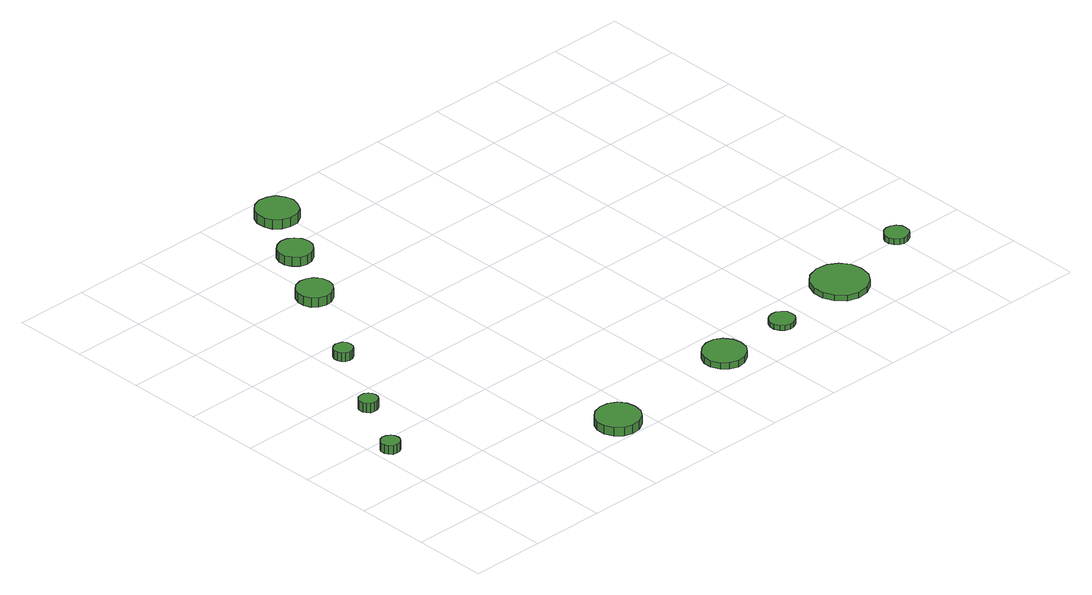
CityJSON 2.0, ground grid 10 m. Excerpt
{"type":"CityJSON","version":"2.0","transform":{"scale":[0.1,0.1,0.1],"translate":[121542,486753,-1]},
"CityObjects":{
"tree1":{"type":"SolitaryVegetationObject","attributes":{"function":"something"},"geometry":[{"type":"MultiSurface","lod":"1","boundaries":[[[0,1,2,3,4,5,6,7,8,9,10,11,12,13,14]],[[15,16,17,18,19,20,21,22,23,24,25,26,27,28,29]],[[0,29,28,1]],[[1,28,27,2]],[[2,27,26,3]],[[3,26,25,4]],[[4,25,24,5]],[[5,24,23,6]],[[6,23,22,7]],[[7,22,21,8]],[[8,21,20,9]],[[9,20,19,10]],[[10,19,18,11]],[[11,18,17,12]],[[12,17,16,13]],[[13,16,15,14]],[[14,15,29,0]]]}]},
"tree2":{"type":"SolitaryVegetationObject","attributes":{"function":"something"},"geometry":[{"type":"MultiSurface","lod":"1","boundaries":[[[30,31,32,33,34,35,36,37,38,39,40,41,42,43,44]],[[45,46,47,48,49,50,51,52,53,54,55,56,57,58,59]],[[30,59,58,31]],[[31,58,57,32]],[[32,57,56,33]],[[33,56,55,34]],[[34,55,54,35]],[[35,54,53,36]],[[36,53,52,37]],[[37,52,51,38]],[[38,51,50,39]],[[39,50,49,40]],[[40,49,48,41]],[[41,48,47,42]],[[42,47,46,43]],[[43,46,45,44]],[[44,45,59,30]]]}]},
"tree3":{"type":"SolitaryVegetationObject","attributes":{"function":"something"},"geometry":[{"type":"MultiSurface","lod":"1","boundaries":[[[60,61,62,63,64,65,66,67,68,69,70,71,72,73,74]],[[75,76,77,78,79,80,81,82,83,84,85,86,87,88,89]],[[60,89,88,61]],[[61,88,87,62]],[[62,87,86,63]],[[63,86,85,64]],[[64,85,84,65]],[[65,84,83,66]],[[66,83,82,67]],[[67,82,81,68]],[[68,81,80,69]],[[69,80,79,70]],[[70,79,78,71]],[[71,78,77,72]],[[72,77,76,73]],[[73,76,75,74]],[[74,75,89,60]]]}]},
"tree4":{"type":"SolitaryVegetationObject","attributes":{"function":"something"},"geometry":[{"type":"MultiSurface","lod":"1","boundaries":[[[90,91,92,93,94,95,96,97,98,99,100,101,102,103,104]],[[105,106,107,108,109,110,111,112,113,114,115,116,117,118,119]],[[90,119,118,91]],[[91,118,117,92]],[[92,117,116,93]],[[93,116,115,94]],[[94,115,114,95]],[[95,114,113,96]],[[96,113,112,97]],[[97,112,111,98]],[[98,111,110,99]],[[99,110,109,100]],[[100,109,108,101]],[[101,108,107,102]],[[102,107,106,103]],[[103,106,105,104]],[[104,105,119,90]]]}]},
"tree5":{"type":"SolitaryVegetationObject","attributes":{"function":"something"},"geometry":[{"type":"MultiSurface","lod":"1","boundaries":[[[120,121,122,123,124,125,126,127,128,129,130,131,132,133,134]],[[135,136,137,138,139,140,141,142,143,144,145,146,147,148,149]],[[120,149,148,121]],[[121,148,147,122]],[[122,147,146,123]],[[123,146,145,124]],[[124,145,144,125]],[[125,144,143,126]],[[126,143,142,127]],[[127,142,141,128]],[[128,141,140,129]],[[129,140,139,130]],[[130,139,138,131]],[[131,138,137,132]],[[132,137,136,133]],[[133,136,135,134]],[[134,135,149,120]]]}]},
"tree6":{"type":"SolitaryVegetationObject","attributes":{"function":"something"},"geometry":[{"type":"MultiSurface","lod":"1","boundaries":[[[150,151,152,153,154,155,156,157,158,159,160,161,162,163,164]],[[165,166,167,168,169,170,171,172,173,174,175,176,177,178,179]],[[150,179,178,151]],[[151,178,177,152]],[[152,177,176,153]],[[153,176,175,154]],[[154,175,174,155]],[[155,174,173,156]],[[156,173,172,157]],[[157,172,171,158]],[[158,171,170,159]],[[159,170,169,160]],[[160,169,168,161]],[[161,168,167,162]],[[162,167,166,163]],[[163,166,165,164]],[[164,165,179,150]]]}]},
"tree7":{"type":"SolitaryVegetationObject","attributes":{"function":"something"},"geometry":[{"type":"MultiSurface","lod":"1","boundaries":[[[180,181,182,183,184,185,186,187,188,189,190,191,192,193,194]],[[195,196,197,198,199,200,201,202,203,204,205,206,207,208,209]],[[180,209,208,181]],[[181,208,207,182]],[[182,207,206,183]],[[183,206,205,184]],[[184,205,204,185]],[[185,204,203,186]],[[186,203,202,187]],[[187,202,201,188]],[[188,201,200,189]],[[189,200,199,190]],[[190,199,198,191]],[[191,198,197,192]],[[192,197,196,193]],[[193,196,195,194]],[[194,195,209,180]]]}]},
"tree8":{"type":"SolitaryVegetationObject","attributes":{"function":"something"},"geometry":[{"type":"MultiSurface","lod":"1","boundaries":[[[210,211,212,213,214,215,216,217,218,219,220,221,222,223,224]],[[225,226,227,228,229,230,231,232,233,234,235,236,237,238,239]],[[210,239,238,211]],[[211,238,237,212]],[[212,237,236,213]],[[213,236,235,214]],[[214,235,234,215]],[[215,234,233,216]],[[216,233,232,217]],[[217,232,231,218]],[[218,231,230,219]],[[219,230,229,220]],[[220,229,228,221]],[[221,228,227,222]],[[222,227,226,223]],[[223,226,225,224]],[[224,225,239,210]]]}]},
"tree9":{"type":"SolitaryVegetationObject","attributes":{"function":"something"},"geometry":[{"type":"MultiSurface","lod":"1","boundaries":[[[240,241,242,243,244,245,246,247,248,249,250,251,252,253,254]],[[255,256,257,258,259,260,261,262,263,264,265,266,267,268,269]],[[240,269,268,241]],[[241,268,267,242]],[[242,267,266,243]],[[243,266,265,244]],[[244,265,264,245]],[[245,264,263,246]],[[246,263,262,247]],[[247,262,261,248]],[[248,261,260,249]],[[249,260,259,250]],[[250,259,258,251]],[[251,258,257,252]],[[252,257,256,253]],[[253,256,255,254]],[[254,255,269,240]]]}]},
"tree10":{"type":"SolitaryVegetationObject","attributes":{"function":"something"},"geometry":[{"type":"MultiSurface","lod":"1","boundaries":[[[270,271,272,273,274,275,276,277,278,279,280,281,282,283,284]],[[285,286,287,288,289,290,291,292,293,294,295,296,297,298,299]],[[270,299,298,271]],[[271,298,297,272]],[[272,297,296,273]],[[273,296,295,274]],[[274,295,294,275]],[[275,294,293,276]],[[276,293,292,277]],[[277,292,291,278]],[[278,291,290,279]],[[279,290,289,280]],[[280,289,288,281]],[[281,288,287,282]],[[282,287,286,283]],[[283,286,285,284]],[[284,285,299,270]]]}]},
"tree11":{"type":"SolitaryVegetationObject","attributes":{"function":"something"},"geometry":[{"type":"MultiSurface","lod":"1","boundaries":[[[300,301,302,303,304,305,306,307,308,309,310,311,312,313,314]],[[315,316,317,318,319,320,321,322,323,324,325,326,327,328,329]],[[300,329,328,301]],[[301,328,327,302]],[[302,327,326,303]],[[303,326,325,304]],[[304,325,324,305]],[[305,324,323,306]],[[306,323,322,307]],[[307,322,321,308]],[[308,321,320,309]],[[309,320,319,310]],[[310,319,318,311]],[[311,318,317,312]],[[312,317,316,313]],[[313,316,315,314]],[[314,315,329,300]]]}]}
},
"vertices":[
[32,177,22],[31,182,22],[28,186,22],[23,189,22],[18,190,22],[13,188,22],[9,184,22],[7,180,22],[7,174,22],[9,170,22],[13,166,22],[18,165,22],[23,165,22],[28,168,22],[31,172,22],[31,172,10],[28,168,10],[23,165,10],[18,165,10],[13,166,10],[9,170,10],[7,174,10],[7,180,10],[9,184,10],[13,188,10],[18,190,10],[23,189,10],[28,186,10],[31,182,10],[32,177,10],
[82,268,20],[81,273,20],[78,277,20],[73,280,20],[68,280,20],[63,279,20],[59,275,20],[57,271,20],[57,265,20],[59,261,20],[63,257,20],[68,256,20],[73,256,20],[78,259,20],[81,263,20],[81,263,7],[78,259,7],[73,256,7],[68,256,7],[63,257,7],[59,261,7],[57,265,7],[57,271,7],[59,275,7],[63,279,7],[68,280,7],[73,280,7],[78,277,7],[81,273,7],[82,268,7],
[142,374,19],[141,380,19],[138,384,19],[133,386,19],[128,387,19],[123,385,19],[119,382,19],[117,377,19],[117,372,19],[119,367,19],[123,363,19],[128,362,19],[133,362,19],[138,365,19],[141,369,19],[141,369,7],[138,365,7],[133,362,7],[128,362,7],[123,363,7],[119,367,7],[117,372,7],[117,377,7],[119,382,7],[123,385,7],[128,387,7],[133,386,7],[138,384,7],[141,380,7],[142,374,7],
[292,31,19],[290,43,19],[283,53,19],[272,59,19],[260,60,19],[248,56,19],[239,48,19],[234,37,19],[234,25,19],[239,14,19],[248,5,19],[260,2,19],[272,3,19],[283,9,19],[290,19,19],[290,19,7],[283,9,7],[272,3,7],[260,2,7],[248,5,7],[239,14,7],[234,25,7],[234,37,7],[239,48,7],[248,56,7],[260,60,7],[272,59,7],[283,53,7],[290,43,7],[292,31,7],
[222,496,20],[220,506,20],[214,514,20],[205,519,20],[196,520,20],[186,517,20],[179,510,20],[175,501,20],[175,491,20],[179,482,20],[186,476,20],[196,473,20],[205,474,20],[214,479,20],[220,487,20],[220,487,7],[214,479,7],[205,474,7],[196,473,7],[186,476,7],[179,482,7],[175,491,7],[175,501,7],[179,510,7],[186,517,7],[196,520,7],[205,519,7],[214,514,7],[220,506,7],[222,496,7],
[265,576,23],[263,585,23],[257,593,23],[249,598,23],[240,599,23],[231,596,23],[224,590,23],[220,581,23],[220,571,23],[224,563,23],[231,556,23],[240,553,23],[249,554,23],[257,559,23],[263,567,23],[263,567,10],[257,559,10],[249,554,10],[240,553,10],[231,556,10],[224,563,10],[220,571,10],[220,581,10],[224,590,10],[231,596,10],[240,599,10],[249,598,10],[257,593,10],[263,585,10],[265,576,10],
[490,52,16],[488,63,16],[481,73,16],[471,79,16],[459,80,16],[448,76,16],[439,68,16],[434,58,16],[434,46,16],[439,35,16],[448,27,16],[459,23,16],[471,25,16],[481,31,16],[488,40,16],[488,40,7],[481,31,7],[471,25,7],[459,23,7],[448,27,7],[439,35,7],[434,46,7],[434,58,7],[439,68,7],[448,76,7],[459,80,7],[471,79,7],[481,73,7],[488,63,7],[490,52,7],
[315,655,25],[312,666,25],[306,676,25],[296,681,25],[284,683,25],[273,679,25],[264,671,25],[260,661,25],[260,649,25],[264,638,25],[273,631,25],[284,627,25],[296,628,25],[306,634,25],[312,644,25],[312,644,12],[306,634,12],[296,628,12],[284,627,12],[273,631,12],[264,638,12],[260,649,12],[260,661,12],[264,671,12],[273,679,12],[284,683,12],[296,681,12],[306,676,12],[312,666,12],[315,655,12],
[583,59,14],[582,66,14],[577,71,14],[571,75,14],[565,75,14],[558,73,14],[553,69,14],[550,62,14],[550,55,14],[553,49,14],[558,44,14],[565,42,14],[571,43,14],[577,46,14],[582,52,14],[582,52,7],[577,46,7],[571,43,7],[565,42,7],[558,44,7],[553,49,7],[550,55,7],[550,62,7],[553,69,7],[558,73,7],[565,75,7],[571,75,7],[577,71,7],[582,66,7],[583,59,7],
[715,74,15],[712,89,15],[703,101,15],[690,109,15],[674,111,15],[659,106,15],[648,96,15],[642,81,15],[642,66,15],[648,52,15],[659,41,15],[674,36,15],[690,38,15],[703,46,15],[712,58,15],[712,58,7],[703,46,7],[690,38,7],[674,36,7],[659,41,7],[648,52,7],[642,66,7],[642,81,7],[648,96,7],[659,106,7],[674,111,7],[690,109,7],[703,101,7],[712,89,7],[715,74,7],
[819,104,15],[818,110,15],[814,116,15],[808,119,15],[801,120,15],[795,118,15],[790,113,15],[787,107,15],[787,101,15],[790,95,15],[795,90,15],[801,88,15],[808,89,15],[814,92,15],[818,97,15],[818,97,7],[814,92,7],[808,89,7],[801,88,7],[795,90,7],[790,95,7],[787,101,7],[787,107,7],[790,113,7],[795,118,7],[801,120,7],[808,119,7],[814,116,7],[818,110,7],[819,104,7]
]}
